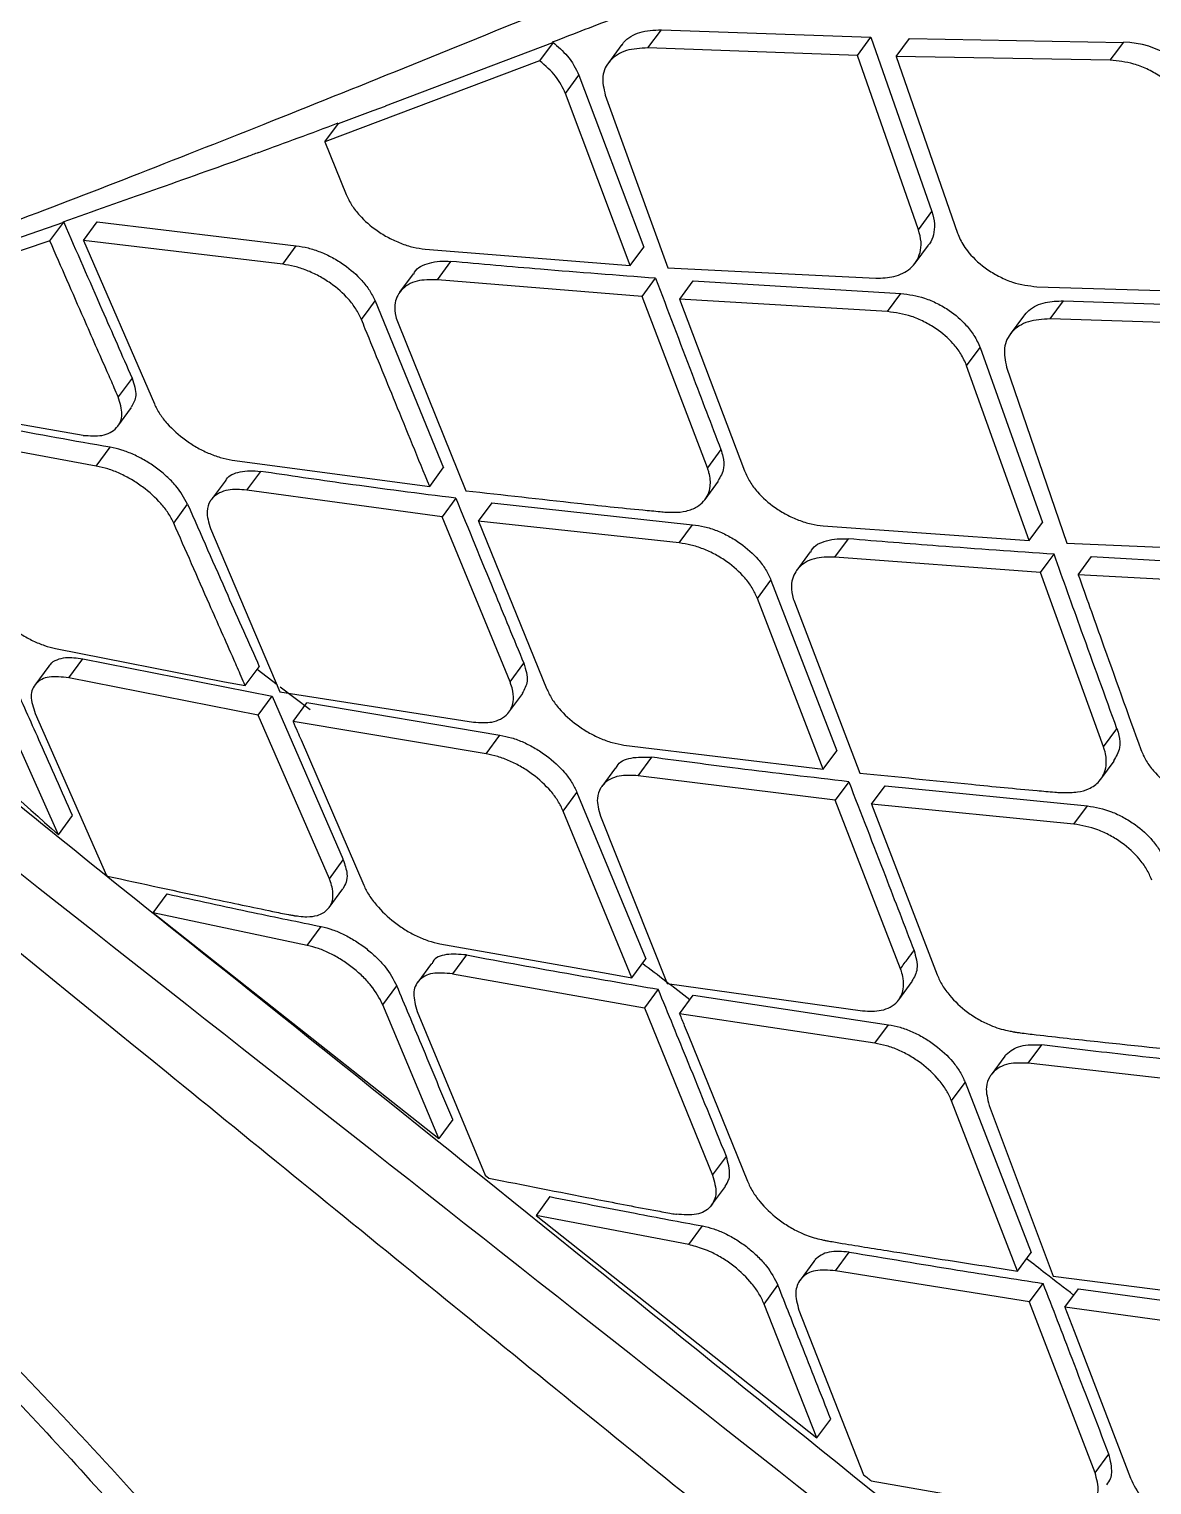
# Model space of a CAD drawing. Extents: x 832 to 912, y 781 to 934.
# Drawn here: x 893.364 to 894.19, y 879.267 to 880.337 of the extents above; entities that cross this region are included whole.
import ezdxf

# ---------------------------------------------------------------- set-up
doc = ezdxf.new("R2010")
doc.units = 0
doc.header["$MEASUREMENT"] = 0
doc.layers.add('1', color=4, linetype='Continuous')

# ---------------------------------------------------------------- blocks, each defined once
blk = doc.blocks.new('2026 SOVEREIGN HL')
at = {"layer": '1', "color": 3, "linetype": 'Continuous', "lineweight": 25}
for p, q in [((61.8974, 83.1859), (62.0205, 83.2325)), ((62.0206, 83.2326), (62.0107, 83.2192)), ((62.0904, 83.2286), (62.1003, 83.2419)), ((62.1003, 83.2419), (62.2543, 83.2364)), ((62.2445, 83.2231), (62.2543, 83.2364)), ((62.2543, 83.2364), (62.2992, 83.1082)), ((62.2729, 83.2223), (62.2827, 83.2356)), ((62.2827, 83.2356), (62.4402, 83.2327)), ((62.0712, 83.231), (62.0613, 83.2176)), ((62.2445, 83.2231), (62.0904, 83.2286)), ((62.2894, 83.0949), (62.2445, 83.2231)), ((62.4304, 83.2195), (62.2729, 83.2223)), ((62.2729, 83.2223), (62.318, 83.0925)), ((62.0107, 83.2192), (61.8529, 83.1596)), ((62.0298, 83.1951), (62.0397, 83.2085)), ((62.0397, 83.2085), (62.0873, 83.0821)), ((62.0774, 83.0687), (62.0298, 83.1951)), ((62.059, 83.1939), (62.105, 83.0668)), ((61.8629, 83.1731), (61.8883, 83.1825)), ((61.8883, 83.1825), (61.8974, 83.1858)), ((61.8529, 83.1596), (61.8629, 83.1731)), ((61.8529, 83.1596), (61.8685, 83.1208)), ((62.2894, 83.0949), (62.2992, 83.1082)), ((61.6049, 83.0812), (61.6607, 83.1004)), ((61.6506, 83.0867), (61.6607, 83.1004)), ((61.6752, 83.0871), (61.6853, 83.1008)), ((61.6853, 83.1008), (61.8318, 83.0831)), ((61.6506, 83.0867), (61.5029, 83.0371)), ((61.6752, 83.0871), (61.7274, 82.9669)), ((61.8218, 83.0695), (61.6752, 83.0871)), ((61.8218, 83.0695), (61.8318, 83.0831)), ((62.0774, 83.0687), (62.0873, 83.0821)), ((62.2869, 83.0703), (62.2967, 83.0836)), ((61.9266, 83.0807), (62.0774, 83.0687)), ((61.9356, 83.0581), (61.9455, 83.0716)), ((61.9178, 83.0625), (61.9078, 83.049)), ((62.105, 83.0668), (62.2581, 83.0593)), ((62.0861, 83.0458), (61.9356, 83.0581)), ((62.0861, 83.0458), (62.096, 83.0592)), ((62.1235, 83.0573), (62.1137, 83.0439)), ((62.1236, 83.0573), (62.2764, 83.0481)), ((62.3765, 83.053), (62.5327, 83.0483)), ((61.8897, 83.0426), (61.94, 82.9198)), ((62.1341, 82.9199), (62.0861, 83.0458)), ((62.2665, 83.0347), (62.1137, 83.0439)), ((62.1137, 83.0439), (62.1614, 82.9176)), ((62.2665, 83.0347), (62.2764, 83.0481)), ((62.3862, 83.0293), (62.396, 83.0426)), ((62.396, 83.0426), (62.5504, 83.0376)), ((62.3667, 83.0314), (62.3568, 83.018)), ((62.5406, 83.0244), (62.3862, 83.0293)), ((61.9066, 83.0262), (61.9565, 82.903)), ((62.3248, 82.9949), (62.3347, 83.0082)), ((62.3347, 83.0082), (62.3807, 82.8796)), ((61.711, 82.9858), (61.7008, 82.972)), ((62.3708, 82.8663), (62.3248, 82.9949)), ((62.3542, 82.9938), (62.3985, 82.8645)), ((61.5344, 82.9683), (61.675, 82.9438)), ((61.7005, 82.9505), (61.7107, 82.9643)), ((61.6847, 82.9211), (61.5443, 82.9471)), ((61.6847, 82.9211), (61.695, 82.9349)), ((62.144, 82.9333), (62.1341, 82.9199)), ((61.7846, 82.9255), (61.9299, 82.9062)), ((61.7954, 82.9034), (61.8056, 82.9172)), ((61.9299, 82.9061), (61.9399, 82.9197)), ((61.7794, 82.9101), (61.7692, 82.8963)), ((61.939, 82.8838), (61.7954, 82.9034)), ((62.1325, 82.8966), (62.1424, 82.91)), ((61.7416, 82.8792), (61.7518, 82.8931)), ((61.9491, 82.8975), (61.939, 82.8838)), ((61.9757, 82.8942), (61.9656, 82.8806)), ((61.9757, 82.8942), (62.1233, 82.878)), ((61.989, 82.7624), (61.939, 82.8838)), ((62.1134, 82.8646), (61.9656, 82.8806)), ((61.9657, 82.8806), (62.0158, 82.7576)), ((62.3708, 82.8663), (62.3807, 82.8796)), ((61.7687, 82.8751), (61.8198, 82.755)), ((62.1134, 82.8646), (62.1233, 82.878)), ((62.2193, 82.8772), (62.3708, 82.8663)), ((62.2097, 82.858), (62.1998, 82.8445)), ((62.2279, 82.8542), (62.2378, 82.8676)), ((62.3985, 82.8645), (62.5523, 82.8578)), ((62.3792, 82.8429), (62.2279, 82.8542)), ((62.4069, 82.8412), (62.4167, 82.8545)), ((62.4167, 82.8545), (62.5701, 82.8461)), ((62.171, 82.8237), (62.1809, 82.8372)), ((62.1809, 82.8372), (62.2293, 82.7118)), ((62.4255, 82.7147), (62.3792, 82.8429)), ((62.5603, 82.8328), (62.4069, 82.8412)), ((62.2193, 82.6983), (62.171, 82.8237)), ((62.1981, 82.8212), (62.2462, 82.6954)), ((61.6548, 82.7869), (61.7789, 82.7625)), ((61.6499, 82.774), (61.6395, 82.76)), ((61.6645, 82.7654), (61.6748, 82.7794)), ((61.6748, 82.7794), (61.8141, 82.7519)), ((61.7943, 82.7597), (61.8046, 82.7736)), ((61.8178, 82.7603), (61.803, 82.7715)), ((61.989, 82.7624), (61.9991, 82.7761)), ((61.8038, 82.738), (61.6645, 82.7654)), ((61.7789, 82.7625), (61.7943, 82.7597)), ((61.8038, 82.738), (61.8141, 82.7518)), ((61.8141, 82.7518), (61.8663, 82.6317)), ((61.8198, 82.755), (61.9621, 82.7328)), ((61.8419, 82.7419), (61.82, 82.7586)), ((61.9882, 82.7402), (61.9983, 82.7539)), ((61.6568, 82.65), (61.6147, 82.7446)), ((61.8294, 82.7333), (61.8396, 82.7471)), ((61.8396, 82.7472), (61.9816, 82.7232)), ((61.6397, 82.7392), (61.6923, 82.6201)), ((61.8561, 82.6177), (61.8038, 82.7379)), ((61.9714, 82.7095), (61.8294, 82.7333)), ((61.8353, 82.7198), (61.8814, 82.6129)), ((61.9714, 82.7095), (61.9816, 82.7232)), ((62.4255, 82.7147), (62.4353, 82.728)), ((62.0728, 82.716), (62.2193, 82.6983)), ((62.2193, 82.6983), (62.2293, 82.7118)), ((62.0666, 82.6993), (62.0565, 82.6856)), ((62.0833, 82.6934), (62.0933, 82.707)), ((62.4234, 82.6908), (62.4333, 82.7042)), ((62.2281, 82.6755), (62.0833, 82.6934)), ((62.2381, 82.689), (62.2281, 82.6755)), ((62.2549, 82.6726), (62.2649, 82.686)), ((62.2649, 82.686), (62.4136, 82.6712)), ((62.0281, 82.6674), (62.0382, 82.6811)), ((62.0382, 82.6811), (62.0888, 82.5587)), ((62.2761, 82.5514), (62.2281, 82.6755)), ((62.0786, 82.5449), (62.0281, 82.6674)), ((62.2549, 82.6726), (62.3031, 82.5469)), ((62.4037, 82.6578), (62.2549, 82.6726)), ((62.4037, 82.6578), (62.4136, 82.6712)), ((61.6568, 82.65), (61.6671, 82.6641)), ((62.0555, 82.6637), (62.1045, 82.5407)), ((61.8561, 82.6177), (61.8663, 82.6316)), ((61.7265, 82.5925), (61.7368, 82.6065)), ((61.8559, 82.5964), (61.8661, 82.6103)), ((61.7265, 82.5925), (61.9365, 82.4267)), ((61.8399, 82.5686), (61.7265, 82.5925)), ((61.8399, 82.5686), (61.8502, 82.5825)), ((61.9374, 82.5698), (62.0611, 82.5479)), ((61.9569, 82.5616), (61.9467, 82.5477)), ((62.0786, 82.5449), (62.0888, 82.5587)), ((61.9313, 82.5554), (61.9211, 82.5415)), ((61.9467, 82.5477), (62.0878, 82.5227)), ((62.0611, 82.5479), (62.0786, 82.5449)), ((61.8955, 82.525), (61.9057, 82.5389)), ((62.098, 82.5364), (62.0878, 82.5227)), ((62.1045, 82.5407), (62.2483, 82.5205)), ((62.2749, 82.5286), (62.2848, 82.5422)), ((62.1136, 82.5184), (62.1237, 82.5321)), ((62.1238, 82.5321), (62.2673, 82.5103)), ((61.9365, 82.4267), (61.8955, 82.525)), ((61.9208, 82.52), (61.9708, 82.3996)), ((62.0878, 82.5227), (62.1379, 82.3996)), ((62.2572, 82.4967), (62.1136, 82.5184)), ((62.2572, 82.4967), (62.2673, 82.5103)), ((62.12, 82.5029), (62.1636, 82.3952)), ((62.37, 82.482), (62.38, 82.4955)), ((62.3528, 82.4871), (62.3428, 82.4735)), ((62.516, 82.4655), (62.37, 82.482)), ((62.3137, 82.4544), (62.3237, 82.4679)), ((62.3237, 82.468), (62.3723, 82.3428)), ((62.3622, 82.3292), (62.3137, 82.4544)), ((62.3414, 82.451), (62.3884, 82.3253)), ((61.9468, 82.4406), (61.9365, 82.4267)), ((62.1379, 82.3996), (62.1481, 82.4134)), ((61.9708, 82.3996), (61.9735, 82.3975)), ((62.1372, 82.3776), (62.1474, 82.3914)), ((62.0183, 82.3839), (62.0081, 82.3701)), ((62.0081, 82.3701), (62.2147, 82.2066)), ((62.1204, 82.3486), (62.0081, 82.3701)), ((62.1204, 82.3486), (62.1305, 82.3623)), ((62.2124, 82.3362), (62.2023, 82.3225)), ((62.2284, 82.3294), (62.2385, 82.3431)), ((62.3622, 82.3292), (62.3723, 82.3428)), ((62.3711, 82.3065), (62.2284, 82.3294)), ((62.3426, 82.3322), (62.3622, 82.3292)), ((62.3884, 82.3253), (62.5335, 82.3069)), ((62.1759, 82.3049), (62.186, 82.3187)), ((62.3711, 82.3065), (62.3811, 82.3201)), ((62.3971, 82.3025), (62.4072, 82.3161)), ((62.4072, 82.3161), (62.552, 82.2961)), ((62.2147, 82.2066), (62.1759, 82.3049)), ((62.4193, 82.1809), (62.3711, 82.3064)), ((62.3971, 82.3025), (62.4039, 82.285)), ((62.5421, 82.2826), (62.3971, 82.3025)), ((62.2015, 82.3003), (62.249, 82.1794)), ((62.4039, 82.285), (62.4453, 82.1768)), ((62.2147, 82.2066), (62.2249, 82.2203)), ((62.4193, 82.1809), (62.4294, 82.1945)), ((62.2546, 82.1749), (62.3918, 82.1509))]:
    blk.add_line(p, q, dxfattribs=at)
at = {"layer": '1', "color": 3, "linetype": 'Continuous', "lineweight": 25, "flags": 128}
for points in [[(62.4304, 83.2195), (62.4359, 83.2269), (62.4402, 83.2327)], [(61.8797, 83.029), (61.8853, 83.0366), (61.8897, 83.0426)], [(62.3792, 82.8429), (62.3847, 82.8504), (62.3891, 82.8563)]]:
    blk.add_lwpolyline(points, dxfattribs=at)
at = {"layer": '1', "color": 3, "linetype": 'Continuous', "lineweight": 25}
blk.add_arc((62.4392, 83.1675), 0.0653, 23.634, 89.1643, dxfattribs=at)
for points, knots in [([(61.4518, 83.0372), (61.506, 83.057), (61.615, 83.0966), (61.8062, 83.1714), (62.0139, 83.2554), (62.2384, 83.3481), (62.477, 83.4475), (62.7729, 83.5709), (63.1308, 83.7191), (63.5535, 83.8893), (63.9923, 84.0609), (64.2948, 84.1708), (64.4463, 84.2259)], [0, 0, 0, 0, 0.080976, 0.162706, 0.245456, 0.32577, 0.407714, 0.491267, 0.616464, 0.743326, 0.871464, 1, 1, 1, 1]), ([(62.0202, 83.233), (62.0363, 83.2392), (62.0684, 83.2515), (62.1012, 83.2644), (62.1177, 83.2708)], [0, 0, 0, 0, 0.499922, 1, 1, 1, 1]), ([(62.0204, 83.2328), (62.0242, 83.2295), (62.033, 83.2221), (62.0373, 83.2134), (62.0397, 83.2085)], [0, 0, 0, 0, 0.440206, 1, 1, 1, 1]), ([(62.0715, 83.2307), (62.0718, 83.2314), (62.0731, 83.234), (62.0777, 83.2371), (62.0862, 83.2413), (62.0947, 83.2417), (62.1003, 83.2419)], [0, 0, 0, 0, 0.077772, 0.318739, 0.552894, 1, 1, 1, 1]), ([(62.0904, 83.2286), (62.0849, 83.2283), (62.0764, 83.2279), (62.0676, 83.2237), (62.0607, 83.218), (62.0558, 83.2081), (62.0579, 83.1986), (62.059, 83.1939)], [0, 0, 0, 0, 0.242285, 0.369421, 0.500366, 0.749928, 1, 1, 1, 1]), ([(62.0298, 83.1951), (62.0277, 83.1994), (62.0236, 83.208), (62.015, 83.2155), (62.0107, 83.2192)], [0, 0, 0, 0, 0.501051, 1, 1, 1, 1]), ([(62.4893, 83.1804), (62.4869, 83.1854), (62.4822, 83.1955), (62.4695, 83.2066), (62.4576, 83.2132), (62.4452, 83.2181), (62.4362, 83.2189), (62.4304, 83.2195)], [0, 0, 0, 0, 0.249544, 0.499859, 0.638926, 0.769095, 1, 1, 1, 1]), ([(61.8042, 83.1518), (61.8139, 83.1554), (61.8332, 83.1624), (61.8528, 83.1697), (61.8627, 83.1734)], [0, 0, 0, 0, 0.500036, 1, 1, 1, 1]), ([(61.6604, 83.1008), (61.6824, 83.1085), (61.7264, 83.1239), (61.7728, 83.1405), (61.7959, 83.1488)], [0, 0, 0, 0, 0.500307, 1, 1, 1, 1]), ([(61.7959, 83.1488), (61.7973, 83.1493), (61.8, 83.1504), (61.8028, 83.1514), (61.8042, 83.1519)], [0, 0, 0, 0, 0.500031, 1, 1, 1, 1]), ([(61.8685, 83.1208), (61.8698, 83.1181), (61.8722, 83.113), (61.8794, 83.1037), (61.8888, 83.0955), (61.8996, 83.0889), (61.9086, 83.0848), (61.9178, 83.0818), (61.9237, 83.081), (61.9266, 83.0806)], [0, 0, 0, 0, 0.141906, 0.272569, 0.499569, 0.624909, 0.7499, 0.874831, 1, 1, 1, 1]), ([(62.2993, 83.1082), (62.3001, 83.1051), (62.3017, 83.0992), (62.3006, 83.0913), (62.2988, 83.0861), (62.2968, 83.084), (62.2966, 83.0837)], [0, 0, 0, 0, 0.33487, 0.65069, 0.947455, 1, 1, 1, 1]), ([(61.6607, 83.1004), (61.6701, 83.079), (61.6869, 83.0408), (61.7036, 83.0026), (61.711, 82.9858)], [0, 0, 0, 0, 0.560009, 1, 1, 1, 1]), ([(62.2581, 83.0593), (62.2627, 83.0594), (62.2725, 83.0598), (62.2822, 83.0649), (62.2881, 83.0714), (62.2909, 83.0781), (62.2918, 83.086), (62.2902, 83.0919), (62.2894, 83.0949)], [0, 0, 0, 0, 0.19975, 0.432203, 0.561489, 0.699175, 0.845345, 1, 1, 1, 1]), ([(61.7008, 82.972), (61.6999, 82.9742), (61.6972, 82.9803), (61.6888, 82.9994), (61.673, 83.0354), (61.6589, 83.0675), (61.6506, 83.0867)], [0, 0, 0, 0, 0.057575, 0.1601, 0.499997, 1, 1, 1, 1]), ([(61.8318, 83.0831), (61.8347, 83.0826), (61.8404, 83.0818), (61.8495, 83.0787), (61.8585, 83.0746), (61.8694, 83.0678), (61.8788, 83.0595), (61.886, 83.0502), (61.8884, 83.0452), (61.8897, 83.0426)], [0, 0, 0, 0, 0.123672, 0.247911, 0.373071, 0.499516, 0.730363, 0.860393, 1, 1, 1, 1]), ([(62.318, 83.0925), (62.3194, 83.0894), (62.3215, 83.0844), (62.3286, 83.075), (62.3376, 83.0668), (62.3492, 83.0601), (62.3614, 83.0548), (62.3705, 83.0537), (62.3765, 83.053)], [0, 0, 0, 0, 0.161132, 0.250949, 0.500067, 0.630503, 0.757414, 1, 1, 1, 1]), ([(61.9182, 83.0623), (61.9184, 83.0628), (61.92, 83.067), (61.9273, 83.07), (61.937, 83.072), (61.9427, 83.0718), (61.9455, 83.0716)], [0, 0, 0, 0, 0.064416, 0.530277, 0.769869, 1, 1, 1, 1]), ([(62.096, 83.0592), (62.0678, 83.0614), (62.0173, 83.0652), (61.9675, 83.0696), (61.9455, 83.0716)], [0, 0, 0, 0, 0.559998, 1, 1, 1, 1]), ([(61.8797, 83.029), (61.8784, 83.0316), (61.876, 83.0366), (61.8689, 83.0458), (61.8594, 83.0542), (61.8485, 83.061), (61.8395, 83.0652), (61.8304, 83.0682), (61.8247, 83.0691), (61.8218, 83.0695)], [0, 0, 0, 0, 0.138689, 0.268357, 0.500126, 0.62634, 0.751831, 0.876266, 1, 1, 1, 1]), ([(61.9356, 83.0581), (61.9303, 83.0582), (61.9221, 83.0582), (61.9138, 83.0546), (61.9071, 83.0493), (61.9037, 83.0413), (61.9043, 83.0325), (61.906, 83.0279), (61.9066, 83.0262)], [0, 0, 0, 0, 0.234273, 0.363294, 0.500116, 0.749604, 0.909429, 1, 1, 1, 1]), ([(62.096, 83.0592), (62.105, 83.0357), (62.1209, 82.9937), (62.137, 82.9518), (62.144, 82.9333)], [0, 0, 0, 0, 0.559998, 1, 1, 1, 1]), ([(62.2764, 83.0481), (62.2822, 83.0473), (62.2912, 83.046), (62.3033, 83.0408), (62.3141, 83.0346), (62.3234, 83.0264), (62.3309, 83.0169), (62.3334, 83.0113), (62.3347, 83.0082)], [0, 0, 0, 0, 0.238417, 0.365256, 0.497005, 0.70974, 0.845279, 1, 1, 1, 1]), ([(62.3668, 83.0313), (62.368, 83.0328), (62.3718, 83.0374), (62.3816, 83.0421), (62.3915, 83.0425), (62.396, 83.0426)], [0, 0, 0, 0, 0.200743, 0.630885, 1, 1, 1, 1]), ([(61.9299, 82.9061), (61.9215, 82.9266), (61.9057, 82.9652), (61.889, 83.0062), (61.8806, 83.0266), (61.8797, 83.029)], [0, 0, 0, 0, 0.499995, 0.942002, 1, 1, 1, 1]), ([(62.3248, 82.9949), (62.3236, 82.9979), (62.3211, 83.0034), (62.3138, 83.0129), (62.3044, 83.0211), (62.2936, 83.0274), (62.2815, 83.0327), (62.2724, 83.0339), (62.2665, 83.0347)], [0, 0, 0, 0, 0.150946, 0.2849, 0.500952, 0.63191, 0.759306, 1, 1, 1, 1]), ([(62.3862, 83.0293), (62.3806, 83.029), (62.3721, 83.0286), (62.3632, 83.0243), (62.3562, 83.0184), (62.3512, 83.0083), (62.3532, 82.9986), (62.3542, 82.9938)], [0, 0, 0, 0, 0.243365, 0.370294, 0.500545, 0.750045, 1, 1, 1, 1]), ([(61.711, 82.9858), (61.7125, 82.9813), (61.7153, 82.9728), (61.7119, 82.9672), (61.7104, 82.9646)], [0, 0, 0, 0, 0.535155, 1, 1, 1, 1]), ([(61.675, 82.9437), (61.6799, 82.9434), (61.6875, 82.9428), (61.6952, 82.9456), (61.7012, 82.9501), (61.7049, 82.9587), (61.7022, 82.9675), (61.7008, 82.972)], [0, 0, 0, 0, 0.230839, 0.36111, 0.501116, 0.751468, 1, 1, 1, 1]), ([(61.7274, 82.9669), (61.7286, 82.9644), (61.731, 82.9595), (61.7382, 82.9504), (61.7476, 82.9419), (61.7583, 82.9349), (61.767, 82.9305), (61.776, 82.9272), (61.7817, 82.9261), (61.7846, 82.9255)], [0, 0, 0, 0, 0.137061, 0.265924, 0.49914, 0.621641, 0.74563, 0.871601, 1, 1, 1, 1]), ([(61.695, 82.9349), (61.6685, 82.9396), (61.6213, 82.9479), (61.5751, 82.9571), (61.5548, 82.9612)], [0, 0, 0, 0, 0.560002, 1, 1, 1, 1]), ([(61.7518, 82.8931), (61.7493, 82.8977), (61.7455, 82.9046), (61.7367, 82.9135), (61.7291, 82.9197), (61.7209, 82.9252), (61.7121, 82.9297), (61.7033, 82.9332), (61.6978, 82.9343), (61.695, 82.9349)], [0, 0, 0, 0, 0.24888, 0.376623, 0.498949, 0.62453, 0.749215, 0.872888, 1, 1, 1, 1]), ([(62.144, 82.9333), (62.1446, 82.9316), (62.1462, 82.9269), (62.1468, 82.9184), (62.1437, 82.9132), (62.142, 82.9103)], [0, 0, 0, 0, 0.2014183, 0.5396088, 1, 1, 1, 1]), ([(61.7416, 82.8792), (61.7404, 82.8817), (61.738, 82.8864), (61.7308, 82.8956), (61.7214, 82.9042), (61.7107, 82.9113), (61.702, 82.9158), (61.6931, 82.9193), (61.6876, 82.9205), (61.6847, 82.9211)], [0, 0, 0, 0, 0.135229, 0.26352, 0.499474, 0.622803, 0.74714, 0.872696, 1, 1, 1, 1]), ([(61.7798, 82.9099), (61.78, 82.9104), (61.7814, 82.9142), (61.7882, 82.9167), (61.7974, 82.918), (61.8029, 82.9175), (61.8056, 82.9172)], [0, 0, 0, 0, 0.070874, 0.533653, 0.774619, 1, 1, 1, 1]), ([(61.9491, 82.8975), (61.9221, 82.9009), (61.8739, 82.9071), (61.8264, 82.9141), (61.8056, 82.9172)], [0, 0, 0, 0, 0.560004, 1, 1, 1, 1]), ([(62.1046, 82.8873), (62.1051, 82.8873), (62.1068, 82.8873), (62.1116, 82.887), (62.1188, 82.8877), (62.1263, 82.8907), (62.1332, 82.8963), (62.1369, 82.9048), (62.1362, 82.9136), (62.1347, 82.9182), (62.1343, 82.9194), (62.1342, 82.9198), (62.1341, 82.9199), (62.1341, 82.9199)], [0, 0, 0, 0, 0.023359, 0.067331, 0.217505, 0.372022, 0.500961, 0.750033, 0.933876, 0.981717, 0.994539, 0.999333, 1, 1, 1, 1]), ([(62.1614, 82.9176), (62.1626, 82.9149), (62.165, 82.9096), (62.1722, 82.9002), (62.1815, 82.8919), (62.1922, 82.8853), (62.2012, 82.8812), (62.2104, 82.8783), (62.2163, 82.8775), (62.2193, 82.8771)], [0, 0, 0, 0, 0.142569, 0.273436, 0.499435, 0.625141, 0.750323, 0.875185, 1, 1, 1, 1]), ([(61.7954, 82.9034), (61.7905, 82.9038), (61.7829, 82.9043), (61.7749, 82.9015), (61.7715, 82.899), (61.7701, 82.8975), (61.7699, 82.8973), (61.7693, 82.8966), (61.7674, 82.8938), (61.7651, 82.8871), (61.7673, 82.8795), (61.7687, 82.8751)], [0, 0, 0, 0, 0.226367, 0.35748, 0.500425, 0.502902, 0.507149, 0.520917, 0.569599, 0.751009, 1, 1, 1, 1]), ([(61.9565, 82.903), (61.9839, 82.8999), (62.0272, 82.8951), (62.0747, 82.8899), (62.0967, 82.8879), (62.1026, 82.8873), (62.1044, 82.8873), (62.1046, 82.8873)], [0, 0, 0, 0, 0.55616, 0.8812, 0.96636, 0.996402, 1, 1, 1, 1]), ([(61.7518, 82.8931), (61.7617, 82.8708), (61.7792, 82.8309), (61.7968, 82.7911), (61.8046, 82.7736)], [0, 0, 0, 0, 0.559996, 1, 1, 1, 1]), ([(61.9491, 82.8975), (61.9584, 82.8748), (61.9751, 82.8343), (61.9917, 82.7939), (61.9991, 82.7761)], [0, 0, 0, 0, 0.560005, 1, 1, 1, 1]), ([(61.7943, 82.7597), (61.7933, 82.7619), (61.7905, 82.7683), (61.7817, 82.7883), (61.7651, 82.8258), (61.7504, 82.8593), (61.7416, 82.8792)], [0, 0, 0, 0, 0.057419, 0.159898, 0.500005, 1, 1, 1, 1]), ([(62.1233, 82.878), (62.1262, 82.8776), (62.132, 82.8768), (62.1411, 82.8738), (62.15, 82.8697), (62.1609, 82.8629), (62.1703, 82.8544), (62.1774, 82.845), (62.1797, 82.8399), (62.1809, 82.8372)], [0, 0, 0, 0, 0.12338, 0.247604, 0.372925, 0.499565, 0.730136, 0.860215, 1, 1, 1, 1]), ([(62.2101, 82.8577), (62.2103, 82.8583), (62.212, 82.8626), (62.2194, 82.8658), (62.2292, 82.8679), (62.235, 82.8677), (62.2378, 82.8676)], [0, 0, 0, 0, 0.065849, 0.531024, 0.769856, 1, 1, 1, 1]), ([(62.171, 82.8237), (62.1698, 82.8264), (62.1675, 82.8315), (62.1604, 82.8409), (62.151, 82.8494), (62.1401, 82.8562), (62.1311, 82.8603), (62.122, 82.8633), (62.1163, 82.8641), (62.1134, 82.8646)], [0, 0, 0, 0, 0.138772, 0.26845, 0.499885, 0.626444, 0.752101, 0.876521, 1, 1, 1, 1]), ([(62.3891, 82.8563), (62.3607, 82.8582), (62.31, 82.8617), (62.2599, 82.8658), (62.2378, 82.8676)], [0, 0, 0, 0, 0.560006, 1, 1, 1, 1]), ([(62.2279, 82.8542), (62.2226, 82.8542), (62.2144, 82.8541), (62.2059, 82.8504), (62.1991, 82.8449), (62.1955, 82.8365), (62.196, 82.8275), (62.1975, 82.8228), (62.1981, 82.8212)], [0, 0, 0, 0, 0.235297, 0.364148, 0.500293, 0.74969, 0.91583, 1, 1, 1, 1]), ([(62.4353, 82.728), (62.4267, 82.7519), (62.4112, 82.7947), (62.3958, 82.8374), (62.3891, 82.8563)], [0, 0, 0, 0, 0.560001, 1, 1, 1, 1]), ([(62.4069, 82.8412), (62.4126, 82.8252), (62.4279, 82.7823), (62.4433, 82.7394), (62.4529, 82.7126)], [0, 0, 0, 0, 0.372707, 1, 1, 1, 1]), ([(62.8999, 81.6477), (62.6576, 81.8431), (62.2939, 82.1362), (61.8673, 82.48), (61.6535, 82.6502), (61.5299, 82.7519), (61.4849, 82.8073), (61.4624, 82.835)], [0, 0, 0, 0, 0.498044, 0.747571, 0.874859, 0.937491, 1, 1, 1, 1]), ([(61.5987, 82.8298), (61.5999, 82.8275), (61.6022, 82.8231), (61.6076, 82.816), (61.614, 82.8091), (61.6214, 82.8028), (61.6296, 82.7971), (61.6381, 82.7925), (61.6467, 82.7889), (61.6521, 82.7876), (61.6548, 82.7869)], [0, 0, 0, 0, 0.12832, 0.254508, 0.379131, 0.502809, 0.626118, 0.749669, 0.874108, 1, 1, 1, 1]), ([(60.9858, 82.8148), (61.0468, 82.7689), (61.1694, 82.6766), (61.345, 82.5281), (61.5121, 82.3745), (61.6668, 82.2179), (61.8062, 82.0613), (61.9173, 81.9209), (62.0033, 81.798), (62.0681, 81.6923), (62.1192, 81.593), (62.1556, 81.5013), (62.1773, 81.4183), (62.1837, 81.345), (62.1759, 81.2813), (62.1575, 81.2486), (62.1484, 81.2322)], [0, 0, 0, 0, 0.080563, 0.162099, 0.243885, 0.326682, 0.409727, 0.493387, 0.556334, 0.619425, 0.682667, 0.746006, 0.80943, 0.872912, 0.936515, 1, 1, 1, 1]), ([(65.2939, 79.7025), (64.8285, 80.0795), (64.1129, 80.6591), (62.8118, 81.69), (61.978, 82.3464), (61.3973, 82.8036)], [0, 0, 0, 0, 0.360925, 0.55487, 1, 1, 1, 1]), ([(60.9811, 82.7994), (61.0331, 82.7605), (61.1322, 82.6864), (61.2679, 82.5743), (61.3998, 82.4581), (61.52, 82.3439), (61.6178, 82.2435), (61.6824, 82.1732), (61.7264, 82.1234), (61.7648, 82.0786), (61.8036, 82.0314), (61.8537, 81.9679), (61.9093, 81.8921), (61.9628, 81.811), (61.9976, 81.7515), (62.0209, 81.7073), (62.0372, 81.6736), (62.0561, 81.6298), (62.0738, 81.5782), (62.076, 81.553), (62.0772, 81.539)], [0, 0, 0, 0, 0.083522, 0.159349, 0.227254, 0.313829, 0.381726, 0.422404, 0.451675, 0.480601, 0.512693, 0.54794, 0.612494, 0.674561, 0.731771, 0.758659, 0.790492, 0.830765, 0.906523, 1, 1, 1, 1]), ([(61.5115, 82.7989), (61.5329, 82.7734), (61.5758, 82.7223), (61.6298, 82.6741), (61.6568, 82.65)], [0, 0, 0, 0, 0.500417, 1, 1, 1, 1]), ([(61.3533, 82.7876), (61.4809, 82.6836), (61.7413, 82.4714), (62.1237, 82.1604), (62.4895, 81.8632), (62.8226, 81.5926), (63.1215, 81.3499), (63.3865, 81.1347), (63.6181, 80.9467), (63.818, 80.7843), (64.0052, 80.6322), (64.1895, 80.4824), (64.3846, 80.3237), (64.5854, 80.1603), (64.7957, 79.9891), (65.0202, 79.8062), (65.2592, 79.6114), (65.5153, 79.4025), (65.7928, 79.1761), (66.1009, 78.9244), (66.4468, 78.6418), (66.8224, 78.3345), (67.2266, 78.0038), (67.6579, 77.651), (68.1234, 77.2704), (68.6072, 76.8749), (68.9361, 76.6068), (69.0982, 76.4746)], [0, 0, 0, 0, 0.049445, 0.100866, 0.148055, 0.191016, 0.22976, 0.263698, 0.293563, 0.319356, 0.341079, 0.366002, 0.390687, 0.416599, 0.443737, 0.472101, 0.503524, 0.536326, 0.571311, 0.611051, 0.655739, 0.705377, 0.75672, 0.812473, 0.872625, 0.937195, 1, 1, 1, 1]), ([(61.6501, 82.7739), (61.6504, 82.7744), (61.6515, 82.7766), (61.6556, 82.7788), (61.6631, 82.781), (61.6703, 82.78), (61.6748, 82.7794)], [0, 0, 0, 0, 0.074721, 0.352558, 0.5995, 1, 1, 1, 1]), ([(61.9991, 82.7761), (62.0005, 82.7714), (62.0031, 82.7628), (61.9996, 82.7569), (61.9979, 82.7541)], [0, 0, 0, 0, 0.535698, 1, 1, 1, 1]), ([(61.6645, 82.7654), (61.6594, 82.766), (61.6491, 82.7671), (61.6396, 82.7618), (61.6354, 82.7525), (61.6383, 82.7436), (61.6397, 82.7392)], [0, 0, 0, 0, 0.247659, 0.498594, 0.750208, 1, 1, 1, 1]), ([(61.9621, 82.7328), (61.9669, 82.7325), (61.9745, 82.732), (61.9825, 82.735), (61.9885, 82.7395), (61.9917, 82.7466), (61.9916, 82.7544), (61.9902, 82.7592), (61.9893, 82.7616), (61.9891, 82.7622), (61.989, 82.7624), (61.989, 82.7624)], [0, 0, 0, 0, 0.223948, 0.355707, 0.500495, 0.71568, 0.870834, 0.965657, 0.990387, 0.999003, 1, 1, 1, 1]), ([(61.6671, 82.6641), (61.6593, 82.6818), (61.6454, 82.7135), (61.6313, 82.7449), (61.6251, 82.7587)], [0, 0, 0, 0, 0.559997, 1, 1, 1, 1]), ([(62.0158, 82.7576), (62.017, 82.7551), (62.0193, 82.7501), (62.0264, 82.7408), (62.0357, 82.7322), (62.0464, 82.7252), (62.0551, 82.7209), (62.0641, 82.7175), (62.0699, 82.7165), (62.0728, 82.716)], [0, 0, 0, 0, 0.13681, 0.265622, 0.498997, 0.62167, 0.745826, 0.871802, 1, 1, 1, 1]), ([(61.8294, 82.7333), (61.8305, 82.7307), (61.8324, 82.7262), (61.8344, 82.7218), (61.8353, 82.7198)], [0, 0, 0, 0, 0.560047, 1, 1, 1, 1]), ([(61.9816, 82.7232), (61.9844, 82.7227), (61.99, 82.7215), (61.9989, 82.7182), (62.0076, 82.7137), (62.0183, 82.7066), (62.0277, 82.6979), (62.0347, 82.6885), (62.037, 82.6836), (62.0382, 82.6811)], [0, 0, 0, 0, 0.127152, 0.252705, 0.377152, 0.500856, 0.736285, 0.86462, 1, 1, 1, 1]), ([(62.4354, 82.728), (62.4359, 82.7264), (62.4374, 82.7215), (62.4379, 82.7128), (62.4347, 82.7075), (62.4329, 82.7044)], [0, 0, 0, 0, 0.187836, 0.540273, 1, 1, 1, 1]), ([(62.0281, 82.6674), (62.0269, 82.6699), (62.0246, 82.6748), (62.0176, 82.6842), (62.0082, 82.6929), (61.9975, 82.7), (61.9888, 82.7044), (61.9799, 82.7078), (61.9743, 82.7089), (61.9714, 82.7095)], [0, 0, 0, 0, 0.134893, 0.263081, 0.499265, 0.622888, 0.747423, 0.872993, 1, 1, 1, 1]), ([(62.067, 82.699), (62.0672, 82.6995), (62.0687, 82.7035), (62.0775, 82.7074), (62.088, 82.7072), (62.0933, 82.707)], [0, 0, 0, 0, 0.072206, 0.535422, 1, 1, 1, 1]), ([(62.3952, 82.681), (62.3991, 82.681), (62.4063, 82.681), (62.4155, 82.6837), (62.4238, 82.6896), (62.4281, 82.6993), (62.4274, 82.7083), (62.4261, 82.713), (62.4256, 82.7142), (62.4255, 82.7146), (62.4255, 82.7147), (62.4255, 82.7147)], [0, 0, 0, 0, 0.168589, 0.314289, 0.500835, 0.749923, 0.935316, 0.982815, 0.995198, 0.999528, 1, 1, 1, 1]), ([(62.4529, 82.7126), (62.4541, 82.7098), (62.4564, 82.7045), (62.4634, 82.695), (62.4727, 82.6865), (62.484, 82.6795), (62.494, 82.675), (62.5033, 82.6727), (62.5086, 82.672), (62.5105, 82.6717)], [0, 0, 0, 0, 0.141318, 0.269124, 0.500642, 0.625888, 0.769167, 0.919684, 1, 1, 1, 1]), ([(62.2381, 82.689), (62.2109, 82.6922), (62.1623, 82.6978), (62.1144, 82.7042), (62.0933, 82.707)], [0, 0, 0, 0, 0.560007, 1, 1, 1, 1]), ([(62.0833, 82.6934), (62.0783, 82.6937), (62.0706, 82.6941), (62.0624, 82.691), (62.0589, 82.6884), (62.0573, 82.6866), (62.0566, 82.6857), (62.0545, 82.6828), (62.0521, 82.676), (62.0542, 82.6682), (62.0555, 82.6637)], [0, 0, 0, 0, 0.227344, 0.358313, 0.500691, 0.509905, 0.525448, 0.575486, 0.751072, 1, 1, 1, 1]), ([(62.2381, 82.689), (62.2471, 82.6659), (62.2631, 82.6245), (62.2791, 82.5832), (62.2861, 82.565)], [0, 0, 0, 0, 0.560001, 1, 1, 1, 1]), ([(62.2462, 82.6954), (62.2736, 82.6926), (62.317, 82.6882), (62.3647, 82.6835), (62.3869, 82.6816), (62.393, 82.6811), (62.3949, 82.681), (62.3952, 82.681)], [0, 0, 0, 0, 0.554195, 0.876796, 0.963308, 0.995478, 1, 1, 1, 1]), ([(62.4136, 82.6712), (62.4195, 82.6702), (62.4284, 82.6686), (62.4403, 82.6629), (62.4511, 82.6562), (62.4604, 82.6476), (62.4674, 82.638), (62.4697, 82.6328), (62.4709, 82.6301)], [0, 0, 0, 0, 0.246376, 0.372169, 0.499644, 0.729579, 0.859822, 1, 1, 1, 1]), ([(62.461, 82.6167), (62.4598, 82.6194), (62.4576, 82.6246), (62.4506, 82.6342), (62.4412, 82.6428), (62.4304, 82.6496), (62.4185, 82.6552), (62.4096, 82.6568), (62.4037, 82.6578)], [0, 0, 0, 0, 0.139193, 0.269055, 0.500234, 0.627364, 0.753384, 1, 1, 1, 1]), ([(61.8663, 82.6316), (61.8675, 82.6281), (61.8695, 82.622), (61.8689, 82.6149), (61.8669, 82.6119), (61.8659, 82.6105)], [0, 0, 0, 0, 0.426833, 0.725404, 1, 1, 1, 1]), ([(61.6929, 82.6196), (61.6928, 82.6197), (61.6926, 82.6199), (61.6924, 82.6201), (61.6923, 82.6201)], [0, 0, 0, 0, 0.557804, 1, 1, 1, 1]), ([(61.6929, 82.6196), (61.7185, 82.614), (61.7588, 82.6052), (61.8034, 82.596), (61.8231, 82.5918), (61.8285, 82.5909), (61.83, 82.5906), (61.8305, 82.5905), (61.8305, 82.5905)], [0, 0, 0, 0, 0.561228, 0.884958, 0.968542, 0.990779, 0.998907, 1, 1, 1, 1]), ([(61.8305, 82.5905), (61.8309, 82.5905), (61.8321, 82.5904), (61.8352, 82.5899), (61.8407, 82.5895), (61.8485, 82.5905), (61.8556, 82.5947), (61.859, 82.6019), (61.8588, 82.6092), (61.8574, 82.6141), (61.8564, 82.6166), (61.8562, 82.6174), (61.8561, 82.6177)], [0, 0, 0, 0, 0.017336, 0.047351, 0.146097, 0.296683, 0.499051, 0.707991, 0.861233, 0.95856, 0.986237, 1, 1, 1, 1]), ([(61.8814, 82.6129), (61.8826, 82.6104), (61.885, 82.6056), (61.892, 82.5962), (61.9013, 82.5873), (61.9118, 82.58), (61.9202, 82.5754), (61.929, 82.5718), (61.9346, 82.5705), (61.9374, 82.5698)], [0, 0, 0, 0, 0.134203, 0.262287, 0.500556, 0.620501, 0.743391, 0.869739, 1, 1, 1, 1]), ([(61.7368, 82.6065), (61.7579, 82.6019), (61.7954, 82.5937), (61.8335, 82.5859), (61.8502, 82.5825)], [0, 0, 0, 0, 0.5599899, 1, 1, 1, 1]), ([(61.8502, 82.5825), (61.8529, 82.5818), (61.8583, 82.5805), (61.8668, 82.5768), (61.8753, 82.5721), (61.8834, 82.5664), (61.8908, 82.5599), (61.8995, 82.5507), (61.9032, 82.5436), (61.9057, 82.5389)], [0, 0, 0, 0, 0.127894, 0.250056, 0.375774, 0.500249, 0.623665, 0.750628, 1, 1, 1, 1]), ([(61.8955, 82.525), (61.893, 82.5297), (61.8892, 82.5368), (61.8805, 82.5461), (61.8731, 82.5525), (61.865, 82.5582), (61.8566, 82.5629), (61.848, 82.5666), (61.8427, 82.5679), (61.8399, 82.5686)], [0, 0, 0, 0, 0.251046, 0.377158, 0.500579, 0.624758, 0.749404, 0.871811, 1, 1, 1, 1]), ([(61.9569, 82.5616), (61.9518, 82.562), (61.9416, 82.5628), (61.9333, 82.5595), (61.9319, 82.5557), (61.9318, 82.5552)], [0, 0, 0, 0, 0.464177, 0.929122, 1, 1, 1, 1]), ([(61.9569, 82.5616), (61.9831, 82.5567), (62.0298, 82.5481), (62.0771, 82.54), (62.098, 82.5364)], [0, 0, 0, 0, 0.559998, 1, 1, 1, 1]), ([(62.2761, 82.5514), (62.278, 82.554), (62.2813, 82.5585), (62.2847, 82.563), (62.2861, 82.565)], [0, 0, 0, 0, 0.56, 1, 1, 1, 1]), ([(62.2861, 82.565), (62.2874, 82.5602), (62.2899, 82.5514), (62.2862, 82.5452), (62.2845, 82.5424)], [0, 0, 0, 0, 0.536326, 1, 1, 1, 1]), ([(61.9467, 82.5477), (61.9415, 82.5482), (61.9311, 82.5491), (61.9212, 82.5435), (61.9168, 82.5337), (61.9194, 82.5246), (61.9208, 82.52)], [0, 0, 0, 0, 0.24799, 0.498681, 0.750046, 1, 1, 1, 1]), ([(62.1212, 82.5286), (62.1153, 82.5331), (62.1037, 82.5421), (62.0921, 82.551), (62.0863, 82.5553)], [0, 0, 0, 0, 0.5061917, 1, 1, 1, 1]), ([(62.2483, 82.5205), (62.2531, 82.5203), (62.2608, 82.52), (62.2689, 82.5231), (62.2751, 82.5279), (62.2786, 82.5352), (62.2786, 82.5432), (62.2773, 82.5483), (62.2764, 82.5506), (62.2762, 82.5512), (62.2761, 82.5514), (62.2761, 82.5514), (62.2761, 82.5514)], [0, 0, 0, 0, 0.224691, 0.356314, 0.500623, 0.716715, 0.872171, 0.966665, 0.990976, 0.997412, 0.999709, 1, 1, 1, 1]), ([(62.3031, 82.5469), (62.3043, 82.5443), (62.3066, 82.5393), (62.3136, 82.5298), (62.3228, 82.5211), (62.3336, 82.514), (62.3435, 82.5091), (62.352, 82.5064), (62.3579, 82.5055), (62.3594, 82.5051), (62.3599, 82.505)], [0, 0, 0, 0, 0.136523, 0.265219, 0.498716, 0.623931, 0.748732, 0.924768, 0.974923, 1, 1, 1, 1]), ([(61.9468, 82.4406), (61.9391, 82.459), (61.9255, 82.4919), (61.9118, 82.5245), (61.9057, 82.5389)], [0, 0, 0, 0, 0.560004, 1, 1, 1, 1]), ([(62.1481, 82.4134), (62.1388, 82.4364), (62.1221, 82.4776), (62.1053, 82.5185), (62.098, 82.5364)], [0, 0, 0, 0, 0.560001, 1, 1, 1, 1]), ([(62.1136, 82.5184), (62.1148, 82.5155), (62.1169, 82.5103), (62.119, 82.5052), (62.12, 82.5029)], [0, 0, 0, 0, 0.560019, 1, 1, 1, 1]), ([(62.2673, 82.5103), (62.2701, 82.5098), (62.2758, 82.5087), (62.2847, 82.5054), (62.2934, 82.5009), (62.3041, 82.4938), (62.3133, 82.4851), (62.3203, 82.4755), (62.3226, 82.4705), (62.3237, 82.468)], [0, 0, 0, 0, 0.126864, 0.252392, 0.376922, 0.500953, 0.736639, 0.864901, 1, 1, 1, 1]), ([(62.3599, 82.505), (62.3601, 82.505), (62.3605, 82.5049), (62.3619, 82.5047), (62.3671, 82.504), (62.3872, 82.5016), (62.4348, 82.4964), (62.4788, 82.4918), (62.5075, 82.4888)], [0, 0, 0, 0, 0.003081, 0.009217, 0.03071, 0.11068, 0.418547, 1, 1, 1, 1]), ([(62.3137, 82.4544), (62.3126, 82.4569), (62.3103, 82.4619), (62.3034, 82.4715), (62.2941, 82.4802), (62.2834, 82.4874), (62.2747, 82.4918), (62.2658, 82.4951), (62.2601, 82.4962), (62.2572, 82.4967)], [0, 0, 0, 0, 0.1346, 0.262691, 0.499086, 0.622968, 0.747653, 0.873206, 1, 1, 1, 1]), ([(62.353, 82.487), (62.353, 82.4872), (62.3532, 82.4878), (62.3565, 82.4909), (62.3636, 82.4959), (62.3745, 82.4956), (62.38, 82.4955)], [0, 0, 0, 0, 0.025407, 0.073775, 0.536214, 1, 1, 1, 1]), ([(62.5259, 82.479), (62.4985, 82.4819), (62.4496, 82.4871), (62.4013, 82.4929), (62.38, 82.4955)], [0, 0, 0, 0, 0.559998, 1, 1, 1, 1]), ([(62.37, 82.482), (62.3651, 82.4822), (62.3572, 82.4824), (62.3489, 82.4792), (62.3451, 82.4763), (62.3429, 82.4737), (62.3408, 82.4706), (62.3382, 82.4635), (62.3402, 82.4557), (62.3413, 82.451)], [0, 0, 0, 0, 0.22812, 0.358956, 0.500788, 0.528396, 0.579385, 0.751059, 1, 1, 1, 1]), ([(62.1471, 82.3915), (62.1481, 82.393), (62.1499, 82.3955), (62.1511, 82.4025), (62.1494, 82.4087), (62.1481, 82.4134)], [0, 0, 0, 0, 0.2659681, 0.4581739, 1, 1, 1, 1]), ([(61.9735, 82.3975), (61.9991, 82.3924), (62.0394, 82.3845), (62.0837, 82.3759), (62.104, 82.3722), (62.1095, 82.3712), (62.1112, 82.371), (62.1113, 82.371)], [0, 0, 0, 0, 0.558793, 0.881268, 0.966085, 0.996285, 1, 1, 1, 1]), ([(62.1379, 82.3996), (62.1393, 82.395), (62.141, 82.3887), (62.1395, 82.3812), (62.136, 82.3749), (62.127, 82.3697), (62.1165, 82.3706), (62.1113, 82.371)], [0, 0, 0, 0, 0.250486, 0.338246, 0.501577, 0.751018, 1, 1, 1, 1]), ([(62.1636, 82.3952), (62.1648, 82.3927), (62.1671, 82.3877), (62.174, 82.3782), (62.1833, 82.3692), (62.194, 82.3618), (62.2034, 82.3567), (62.2124, 82.3536), (62.2177, 82.3524), (62.2195, 82.352)], [0, 0, 0, 0, 0.13385, 0.261855, 0.50034, 0.624843, 0.750301, 0.914734, 1, 1, 1, 1]), ([(62.0183, 82.3839), (62.0392, 82.3798), (62.0764, 82.3724), (62.114, 82.3654), (62.1305, 82.3623)], [0, 0, 0, 0, 0.560003, 1, 1, 1, 1]), ([(62.1305, 82.3623), (62.1333, 82.3617), (62.1387, 82.3604), (62.1473, 82.3569), (62.1558, 82.3522), (62.1639, 82.3465), (62.1713, 82.34), (62.1799, 82.3307), (62.1836, 82.3234), (62.186, 82.3187)], [0, 0, 0, 0, 0.127722, 0.250041, 0.375695, 0.500223, 0.623728, 0.750563, 1, 1, 1, 1]), ([(62.1759, 82.3049), (62.1747, 82.3074), (62.1725, 82.3124), (62.1655, 82.322), (62.1563, 82.3311), (62.1456, 82.3385), (62.1362, 82.3437), (62.1273, 82.3468), (62.1221, 82.3481), (62.1204, 82.3486)], [0, 0, 0, 0, 0.133407, 0.261303, 0.500706, 0.625142, 0.750294, 0.916787, 1, 1, 1, 1]), ([(62.2385, 82.3431), (62.2333, 82.3435), (62.2227, 82.3443), (62.2159, 82.3401), (62.2131, 82.3371), (62.2127, 82.3366), (62.2124, 82.3362)], [0, 0, 0, 0, 0.463653, 0.92782, 0.935933, 1, 1, 1, 1]), ([(62.2195, 82.352), (62.2196, 82.352), (62.22, 82.3519), (62.2213, 82.3516), (62.2257, 82.3508), (62.2425, 82.348), (62.2822, 82.3416), (62.3188, 82.3359), (62.3426, 82.3322)], [0, 0, 0, 0, 0.003559, 0.010151, 0.03244, 0.113552, 0.421818, 1, 1, 1, 1]), ([(62.2385, 82.3431), (62.265, 82.3387), (62.3122, 82.3307), (62.3601, 82.3233), (62.3811, 82.3201)], [0, 0, 0, 0, 0.559999, 1, 1, 1, 1]), ([(62.4037, 82.3113), (62.3967, 82.3167), (62.3851, 82.3256), (62.3736, 82.3346), (62.3689, 82.3382)], [0, 0, 0, 0, 0.59692, 1, 1, 1, 1]), ([(62.2284, 82.3294), (62.2232, 82.3298), (62.2127, 82.3306), (62.2028, 82.3247), (62.1996, 82.318), (62.1987, 82.3102), (62.2002, 82.305), (62.2015, 82.3003)], [0, 0, 0, 0, 0.248298, 0.49875, 0.722796, 0.750102, 1, 1, 1, 1]), ([(62.2249, 82.2203), (62.2176, 82.2387), (62.2047, 82.2716), (62.1917, 82.3043), (62.186, 82.3187)], [0, 0, 0, 0, 0.559993, 1, 1, 1, 1]), ([(62.4294, 82.1945), (62.4204, 82.218), (62.4043, 82.2599), (62.3882, 82.3017), (62.3811, 82.3201)], [0, 0, 0, 0, 0.560006, 1, 1, 1, 1]), ([(62.428, 82.172), (62.429, 82.1735), (62.4308, 82.1761), (62.4322, 82.1833), (62.4306, 82.1897), (62.4294, 82.1945)], [0, 0, 0, 0, 0.264693, 0.458015, 1, 1, 1, 1]), ([(62.249, 82.1794), (62.2501, 82.1786), (62.2519, 82.1771), (62.2538, 82.1756), (62.2546, 82.1749)], [0, 0, 0, 0, 0.560116, 1, 1, 1, 1]), ([(62.3918, 82.1509), (62.397, 82.1506), (62.4075, 82.1499), (62.4168, 82.1554), (62.4206, 82.162), (62.4222, 82.1697), (62.4205, 82.1761), (62.4193, 82.1809)], [0, 0, 0, 0, 0.24853, 0.498692, 0.662246, 0.750261, 1, 1, 1, 1]), ([(62.4453, 82.1768), (62.4477, 82.1719), (62.4513, 82.1645), (62.4599, 82.1551), (62.4695, 82.1467), (62.4808, 82.1397), (62.4924, 82.1351), (62.4981, 82.134), (62.501, 82.1334)], [0, 0, 0, 0, 0.250728, 0.37725, 0.500882, 0.743373, 0.869907, 1, 1, 1, 1])]:
    blk.add_open_spline(points, degree=3, knots=knots, dxfattribs=at)

msp = doc.modelspace()

# ---------------------------------------------------------------- block references
at = {"layer": '1'}
msp.add_blockref('2026 SOVEREIGN HL', (831.7292, 797.0948), dxfattribs=at)

doc.saveas('drawing.dxf')
